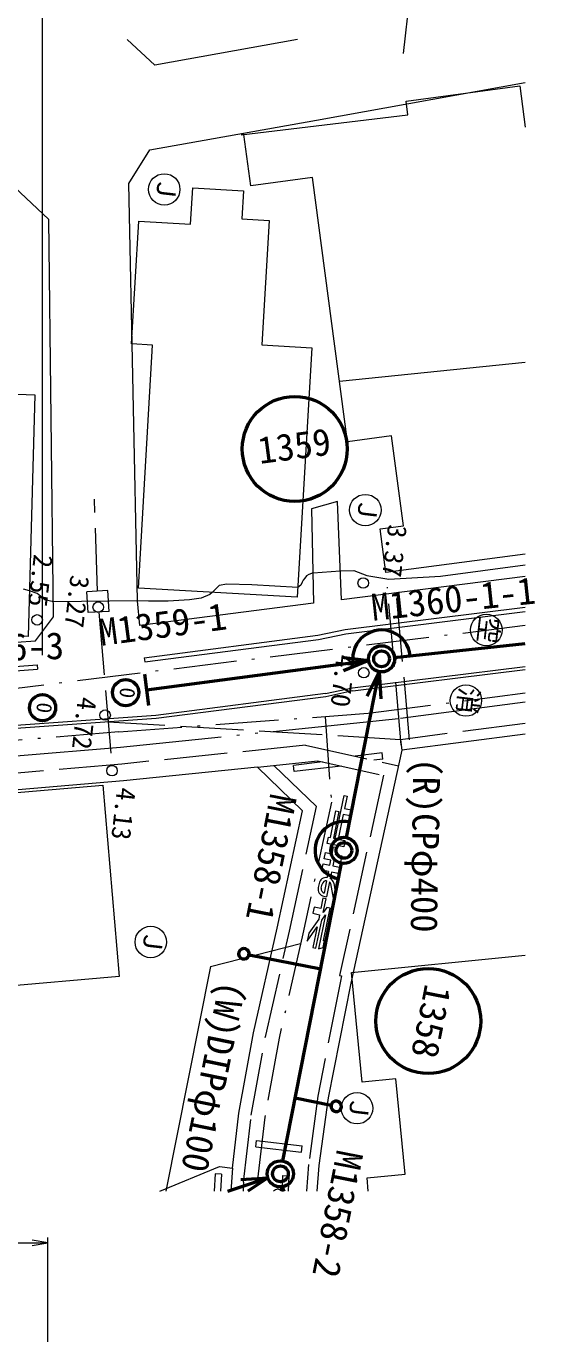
# Model space of a CAD drawing. Units: millimetres on the paper. Extents: x 20 to 1662, y 20 to 574.
# Drawn here: x 424.7 to 473.2, y 383.9 to 508.5 of the extents above; entities that cross this region are included whole.
import ezdxf
from ezdxf.enums import TextEntityAlignment as Align

# ---------------------------------------------------------------- set-up
doc = ezdxf.new("R2010")
doc.units = ezdxf.units.MM
for name, pattern in [('DASHED', [7.5, 6, -1.5]), ('DASHED_DOTTED', [9.25, 6, -1.5, 0.25, -1.5]), ('LONG_DASHED_DOUBLE_DOTTED', [17, 12, -1.5, 0.25, -1.5, 0.25, -1.5])]:
    doc.linetypes.add(name, pattern=pattern)
for name, color, linetype, lineweight in [('D-BGD', 8, 'Continuous', 13), ('D-BGD(NTT)', 30, 'LONG_DASHED_DOUBLE_DOTTED', 13), ('D-BGD(水道)', 4, 'DASHED_DOTTED', 13), ('D-BGD-HTXT', 7, 'Continuous', 13), ('D-STR-DIM', 7, 'Continuous', 13), ('D-STR（管路）', 1, 'Continuous', 50), ('D-SUV', 8, 'Continuous', 13), ('D-TTL-BAND(縦断図の帯 等)', 7, 'Continuous', 13), ('ゴマ点', 7, 'Continuous', 13), ('取付管', 1, 'Continuous', 50), ('水周り', 3, 'Continuous', 13), ('雨水', 5, 'DASHED', 13)]:
    doc.layers.add(name, color=color, linetype=linetype, lineweight=lineweight)
doc.styles.add('ＭＳ ゴシック', font='')
doc.styles.get('ＭＳ ゴシック').set_extended_font_data('MS Gothic')

# ---------------------------------------------------------------- blocks, each defined once
blk = doc.blocks.new('open_arrow')
at = {"color": 0, "linetype": 'Continuous', "lineweight": -2}
blk.add_lwpolyline([(7.5, 1.25), (0, 0), (7.5, -1.25)], dxfattribs=at)

msp = doc.modelspace()

# ---------------------------------------------------------------- linework, layer by layer
at = {"layer": 'D-BGD'}
for p, q in [((472.294, 476.411), (454.578, 474.611)), ((455.13, 450.984), (472.294, 453.12)), ((455.18, 450.587), (472.294, 452.717)), ((452.52, 450.435), (455.13, 450.984)), ((435.966, 448.296), (452.52, 450.435)), ((436.017, 447.9), (452.571, 450.038)), ((452.571, 450.038), (455.18, 450.587)), ((403.439, 446.024), (425.777, 447.607)), ((425.777, 447.607), (425.806, 447.208)), ((435.966, 448.296), (436.017, 447.9)), ((455.822, 445.427), (472.294, 447.477)), ((403.458, 445.625), (425.806, 447.208)), ((455.859, 445.129), (472.294, 447.175)), ((453.237, 444.881), (437.068, 442.792)), ((453.237, 444.881), (455.822, 445.427)), ((455.859, 445.129), (453.276, 444.584)), ((453.276, 444.584), (437.098, 442.494)), ((437.068, 442.792), (403.71, 440.43)), ((437.098, 442.494), (403.725, 440.13)), ((458.655, 439.226), (456.075, 438.919)), ((458.726, 438.63), (457.86, 438.527)), ((458.726, 438.63), (458.655, 439.226)), ((452.966, 438.373), (450.209, 438.045)), ((450.28, 437.449), (450.209, 438.045)), ((454.751, 437.981), (450.28, 437.449)), ((454.175, 431.071), (455.018, 435.185)), ((455.018, 435.185), (455.311, 435.125)), ((455.311, 435.125), (455.071, 433.949)), ((453.714, 431.165), (454.236, 433.712)), ((454.53, 433.652), (454.008, 431.105)), ((454.236, 433.712), (454.53, 433.652)), ((455.071, 433.949), (455.707, 433.819)), ((455.707, 433.819), (455.587, 433.231)), ((454.95, 433.362), (454.469, 431.01)), ((455.587, 433.231), (454.95, 433.362)), ((453.418, 430.613), (453.538, 431.201)), ((453.538, 431.201), (453.714, 431.165)), ((454.008, 431.105), (454.175, 431.071)), ((454.985, 430.292), (453.418, 430.613)), ((453.874, 429.601), (454.014, 430.287)), ((454.014, 430.287), (454.308, 430.227)), ((454.308, 430.227), (454.168, 429.541)), ((454.469, 431.01), (455.106, 430.88)), ((455.106, 430.88), (454.985, 430.292)), ((452.896, 428.066), (453.016, 428.654)), ((453.016, 428.654), (453.653, 428.524)), ((453.117, 429.144), (453.237, 429.732)), ((453.753, 429.013), (453.117, 429.144)), ((453.237, 429.732), (453.874, 429.601)), ((453.653, 428.524), (453.753, 429.013)), ((454.047, 428.953), (453.947, 428.463)), ((454.684, 428.823), (454.047, 428.953)), ((454.168, 429.541), (454.805, 429.411)), ((454.805, 429.411), (454.684, 428.823)), ((453.533, 427.936), (452.896, 428.066)), ((453.533, 427.936), (453.412, 427.346)), ((453.827, 427.876), (453.702, 427.269)), ((454.463, 427.745), (453.827, 427.876)), ((453.947, 428.463), (454.584, 428.333)), ((454.584, 428.333), (454.463, 427.745)), ((452.635, 426.793), (452.555, 426.401)), ((452.849, 426.341), (452.929, 426.732)), ((453.352, 427.051), (453.112, 425.882)), ((453.638, 426.954), (453.345, 425.524)), ((453.734, 426.783), (453.982, 425.394)), ((454.145, 426.189), (453.982, 425.394)), ((454.03, 426.835), (454.145, 426.189)), ((453.011, 425.389), (452.81, 424.409)), ((453.305, 425.328), (453.011, 425.389)), ((453.04, 424.034), (453.305, 425.328)), ((453.1, 425.574), (453.345, 425.524)), ((452.174, 424.539), (452.053, 423.952)), ((452.053, 423.952), (452.69, 423.821)), ((452.81, 424.409), (452.174, 424.539)), ((453.249, 423.809), (452.587, 420.576)), ((452.69, 423.821), (452.605, 423.408)), ((452.887, 423.287), (453.249, 423.809)), ((453.364, 424.5), (453.04, 424.034)), ((453.045, 421.32), (453.683, 424.434)), ((453.683, 424.434), (453.364, 424.5)), ((451.512, 421.306), (452.453, 422.662)), ((452.605, 423.408), (451.664, 422.053)), ((452.453, 422.662), (452.048, 420.686)), ((452.342, 420.626), (452.887, 423.287)), ((451.664, 422.053), (451.512, 421.306)), ((453.019, 420.692), (453.153, 421.349)), ((453.153, 421.349), (453.045, 421.32)), ((452.048, 420.686), (452.342, 420.626)), ((452.587, 420.576), (453.019, 420.692)), ((446.601, 401.715), (446.672, 402.311)), ((446.601, 401.715), (450.97, 401.194)), ((446.672, 402.311), (451.041, 401.79)), ((450.97, 401.194), (451.041, 401.79)), ((442.746, 399.131), (442.629, 397.467)), ((443.344, 399.089), (442.746, 399.131)), ((443.344, 399.089), (443.231, 397.467)), ((449.165, 398.979), (449.093, 397.467)), ((449.165, 398.979), (449.765, 398.95)), ((449.765, 398.95), (449.693, 397.467))]:
    msp.add_line(p, q, dxfattribs=at)
at = {"layer": 'D-BGD', "linetype": 'DASHED'}
for p, q in [((472.294, 442.036), (460.404, 440.486)), ((451.336, 439.959), (433.854, 438.166)), ((451.336, 439.959), (460.208, 438.012)), ((460.404, 440.486), (460.533, 439.494)), ((433.854, 438.166), (423.859, 437.314)), ((446.758, 437.881), (452.515, 438.472)), ((452.384, 434.12), (448.32, 438.041)), ((452.515, 438.472), (458.778, 437.097)), ((458.778, 437.097), (454.594, 418.037)), ((449.823, 422.263), (452.384, 434.12)), ((447.552, 412.318), (449.823, 422.263)), ((454.679, 417.491), (452.509, 406.546)), ((454.594, 418.037), (454.79, 417.994)), ((454.79, 417.994), (454.679, 417.491)), ((446.178, 404.731), (447.552, 412.318)), ((452.509, 406.546), (451.635, 400.026)), ((445.443, 398.352), (446.178, 404.731)), ((451.635, 400.026), (451.428, 397.467)), ((444.388, 399.681), (444.233, 397.467)), ((445.443, 398.352), (445.39, 397.467))]:
    msp.add_line(p, q, dxfattribs=at)
at = {"layer": 'D-BGD'}
for centre, radius, start, end in [((453.321, 426.652), 0.7, 82.52148, 168.42544), ((453.241, 426.26), 0.7, 168.42544, 258.42544), ((453.241, 426.26), 0.4, 168.42544, 251.24469), ((453.321, 426.652), 0.4, 85.6062, 168.42544), ((453.439, 426.73), 0.3, 10.07802, 48.42544), ((453.439, 426.73), 0.6, 10.08727, 63.94793)]:
    msp.add_arc(centre, radius, start, end, dxfattribs=at)
at = {"layer": 'D-BGD(NTT)'}
for p, q in [((472.294, 444.053), (460.216, 442.478)), ((460.216, 442.478), (433.705, 439.759)), ((433.705, 439.759), (423.757, 438.911))]:
    msp.add_line(p, q, dxfattribs=at)
at = {"layer": 'D-BGD(水道)'}
for p, q in [((472.294, 451.356), (416.046, 444.411)), ((457.311, 443.008), (472.294, 444.96)), ((433.565, 441.252), (457.311, 443.008)), ((453.205, 442.704), (453.807, 434.553)), ((433.565, 441.252), (423.662, 440.409)), ((453.807, 434.553), (451.092, 421.981)), ((451.092, 421.981), (448.826, 412.057)), ((448.826, 412.057), (447.465, 404.54)), ((447.465, 404.54), (446.65, 397.467))]:
    msp.add_line(p, q, dxfattribs=at)
at = {"layer": 'D-BGD(水道)', "linetype": 'Continuous'}
for centre in [(468.583, 450.939), (466.632, 444.222)]:
    msp.add_circle(centre, 1.5, dxfattribs=at)
at = {"layer": 'D-BGD-HTXT'}
for q in [(450.883, 421.064), (438.044, 397.467)]:
    msp.add_line((442.305, 418.893), q, dxfattribs=at)
at = {"layer": 'D-STR-DIM'}
for p, q in [((426.284, 448.54), (426.284, 550.764)), ((426.284, 448.54), (426.284, 534.764)), ((426.284, 448.54), (426.284, 526.764)), ((426.284, 468.54), (426.284, 518.764)), ((232, 392.568), (426.8, 392.568)), ((426.8, 392.568), (426.7, 392.568)), ((426.8, 375.43), (426.8, 393.068))]:
    msp.add_line(p, q, dxfattribs=at)
at = {"layer": 'D-STR（管路）'}
for p, q in [((459.837, 448.324), (472.294, 449.649)), ((436.189, 445.232), (457.355, 448.028)), ((454.789, 448.365), (457.355, 448.028)), ((457.355, 448.028), (454.964, 447.036)), ((435.992, 446.72), (436.385, 443.745)), ((455.249, 431.167), (458.353, 446.965)), ((457.214, 444.641), (458.353, 446.965)), ((458.353, 446.965), (458.528, 444.383)), ((449.195, 400.356), (454.767, 428.714)), ((443.944, 397.467), (447.768, 398.736)), ((445.184, 398.584), (447.768, 398.736)), ((447.768, 398.736), (445.84, 397.467)), ((449.052, 397.467), (449.11, 397.889)), ((449.163, 397.467), (449.11, 397.889)), ((449.11, 397.889), (449.282, 397.467))]:
    msp.add_line(p, q, dxfattribs=at)
for centre, radius in [((450.319, 468.186), 5), ((458.594, 448.192), 1.25), ((458.594, 448.192), 0.75), ((434.206, 444.971), 1.25), ((426.284, 443.54), 1.25), ((455.008, 429.941), 1.25), ((455.008, 429.941), 0.75), ((463.043, 413.687), 5), ((448.954, 399.13), 1.25), ((448.954, 399.13), 0.75)]:
    msp.add_circle(centre, radius, dxfattribs=at)
for centre, start, end in [((458.594, 448.192), 6.07337, 187.52367), ((455.008, 429.941), 78.88355, 258.88355)]:
    msp.add_arc(centre, 2.75, start, end, dxfattribs=at)
at = {"layer": 'D-SUV'}
for p, q in [((436.991, 504.759), (434.363, 507.194)), ((450.588, 507.194), (436.991, 504.759)), ((452.392, 499.521), (472.294, 503.102)), ((460.934, 501.315), (471.771, 502.764)), ((471.771, 502.764), (472.294, 498.849)), ((461.105, 500.007), (460.934, 501.315)), ((445.224, 498.113), (461.105, 500.007)), ((436.503, 496.682), (452.392, 499.521)), ((445.469, 498.145), (445.224, 498.113)), ((446.134, 493.257), (445.469, 498.145)), ((434.522, 493.468), (436.503, 496.682)), ((426.879, 490.04), (421.847, 494.767)), ((435.338, 453.733), (434.522, 493.468)), ((452.001, 494.03), (446.134, 493.257)), ((455.341, 468.862), (452.001, 494.03)), ((440.376, 489.592), (440.594, 493.05)), ((440.594, 493.05), (445.434, 492.774)), ((445.434, 492.774), (445.269, 490.115)), ((427.327, 452.18), (426.879, 490.04)), ((434.775, 478.198), (435.457, 489.877)), ((435.457, 489.877), (440.376, 489.592)), ((445.269, 490.115), (447.867, 489.956)), ((447.867, 489.956), (447.185, 478.097)), ((436.776, 478.088), (434.775, 478.198)), ((435.415, 454.932), (436.776, 478.088)), ((447.185, 478.097), (451.946, 477.83)), ((451.946, 477.83), (450.554, 454.053)), ((423.092, 473.424), (425.539, 473.344)), ((425.539, 473.344), (424.919, 450.323)), ((459.553, 469.423), (455.341, 468.862)), ((460.68, 460.858), (459.553, 469.423)), ((454.386, 463.194), (451.929, 462.491)), ((451.929, 462.491), (452.122, 453.51)), ((454.776, 453.828), (454.386, 463.194)), ((458.453, 460.571), (460.68, 460.858)), ((458.999, 456.401), (458.453, 460.571)), ((472.294, 458.175), (458.999, 456.401)), ((451.453, 456.083), (451.266, 455.863)), ((451.67, 456.219), (451.453, 456.083)), ((452.07, 456.374), (451.67, 456.219)), ((452.07, 456.374), (454.651, 456.58)), ((454.651, 456.58), (455.941, 456.593)), ((472.294, 456.045), (454.776, 453.828)), ((455.941, 456.593), (457.175, 456.128)), ((457.175, 456.128), (459.29, 455.784)), ((459.29, 455.784), (464.214, 456.062)), ((464.214, 456.062), (472.294, 457.143)), ((425.036, 454.658), (424.473, 454.844)), ((450.554, 454.053), (435.415, 454.932)), ((443.116, 455.192), (442.435, 454.525)), ((443.854, 455.308), (443.116, 455.192)), ((446.221, 455.237), (443.854, 455.308)), ((450.622, 454.991), (446.221, 455.237)), ((450.89, 455.222), (450.622, 454.991)), ((451.022, 455.489), (450.89, 455.222)), ((451.126, 455.698), (451.022, 455.489)), ((451.266, 455.863), (451.126, 455.698)), ((425.773, 454.413), (425.036, 454.658)), ((426.085, 454.155), (425.773, 454.413)), ((426.49, 453.826), (426.085, 454.155)), ((427.313, 453.631), (426.49, 453.826)), ((435.338, 453.733), (427.313, 453.631)), ((436.38, 453.693), (435.338, 453.733)), ((435.569, 451.371), (435.338, 453.733)), ((452.122, 453.51), (435.569, 451.371)), ((438.251, 453.679), (436.38, 453.693)), ((440.299, 453.805), (438.251, 453.679)), ((441.406, 453.98), (440.299, 453.805)), ((442.229, 454.308), (441.406, 453.98)), ((442.435, 454.525), (442.229, 454.308)), ((425.615, 449.901), (427.327, 452.18)), ((403.328, 448.322), (425.615, 449.901)), ((424.919, 450.323), (412.578, 450.679)), ((472.294, 441.027), (460.533, 439.494)), ((460.533, 439.494), (455.658, 417.287)), ((446.758, 437.881), (434.004, 436.573)), ((451.07, 433.72), (446.758, 437.881)), ((399.898, 433.417), (432.023, 436.157)), ((434.004, 436.573), (423.96, 435.717)), ((432.023, 436.157), (433.585, 417.918)), ((448.652, 422.523), (451.07, 433.72)), ((446.376, 412.558), (448.652, 422.523)), ((455.718, 418.327), (472.294, 419.96)), ((433.585, 417.918), (400.36, 415.063)), ((456.748, 407.88), (455.718, 418.327)), ((455.658, 417.287), (453.496, 406.382)), ((444.991, 404.907), (446.376, 412.558)), ((459.946, 408.196), (456.748, 407.88)), ((460.829, 399.095), (459.946, 408.196)), ((453.496, 406.382), (452.63, 399.919)), ((444.388, 399.681), (444.991, 404.907)), ((452.63, 399.919), (452.431, 397.467)), ((437.453, 397.467), (443.137, 399.825)), ((443.137, 399.825), (444.388, 399.681)), ((457.206, 398.747), (460.829, 399.095)), ((457.332, 397.467), (457.206, 398.747))]:
    msp.add_line(p, q, dxfattribs=at)
at = {"layer": 'D-TTL-BAND(縦断図の帯 等)'}
msp.add_line((463.327, 529.133), (460.643, 505.85), dxfattribs=at)
at = {"layer": 'ゴマ点', "color": 5, "linetype": 'DASHED'}
for p, q in [((460.468, 439.99), (459.162, 455.004)), ((431.637, 452.651), (432.878, 438.083))]:
    msp.add_line(p, q, dxfattribs=at)
at = {"layer": 'ゴマ点'}
for centre in [(456.845, 455.416), (431.591, 453.12), (425.768, 451.906), (456.898, 446.87), (432.25, 442.835), (432.904, 437.538)]:
    msp.add_circle(centre, 0.5, dxfattribs=at)
msp.add_arc((448.695, 397.16), 0.5, 37.93141, 142.06859, dxfattribs=at)
at = {"layer": '取付管'}
for p, q in [((445.961, 420.006), (452.792, 418.664)), ((453.782, 405.656), (450.368, 406.327))]:
    msp.add_line(p, q, dxfattribs=at)
for centre, start, end in [((445.47, 420.102), 95.28478, 275.28478), ((445.47, 420.102), 275.28478, 95.28478), ((454.272, 405.56), 83.42544, 263.42544), ((454.272, 405.56), 263.42544, 83.42544)]:
    msp.add_arc(centre, 0.5, start, end, dxfattribs=at)
at = {"layer": '水周り'}
for centre in [(437.879, 492.907), (457.048, 462.361), (436.602, 421.212), (456.255, 405.386)]:
    msp.add_circle(centre, 1.5, dxfattribs=at)
at = {"layer": '雨水'}
for p, q in [((431.517, 454.647), (431.227, 463.394)), ((461.271, 440.479), (460.009, 454.49)), ((460.404, 440.486), (432.529, 442.17))]:
    msp.add_line(p, q, dxfattribs=at)
at = {"layer": '雨水', "linetype": 'Continuous'}
for p, q in [((432.515, 454.707), (430.519, 454.587)), ((432.635, 452.71), (432.515, 454.707)), ((430.638, 452.591), (430.519, 454.587)), ((432.635, 452.71), (430.638, 452.591))]:
    msp.add_line(p, q, dxfattribs=at)

# ---------------------------------------------------------------- block references
at = {"layer": 'D-STR-DIM', "xscale": 0.2, "yscale": 0.2, "rotation": 180}
msp.add_blockref('open_arrow', (426.8, 392.568), dxfattribs=at)

# ---------------------------------------------------------------- texts
at = {"layer": 'D-BGD(水道)', "style": 'ＭＳ ゴシック'}
for s, p in [('空', (467.484, 452.324)), ('消', (465.533, 445.607))]:
    msp.add_text(s, height=1.833, rotation=263.425, dxfattribs=at).set_placement(p, align=Align.BOTTOM_LEFT)
at = {"layer": 'D-BGD-HTXT', "style": 'ＭＳ ゴシック'}
for s, rotation, p in [('(R)CPφ400', 269.148, (460.855, 438.762)), ('(W)DIPφ100', 258.427, (442.421, 417.767))]:
    msp.add_text(s, height=2.566, rotation=rotation, dxfattribs=at).set_placement(p, align=Align.BOTTOM_LEFT)
at = {"layer": 'D-STR（管路）', "style": 'ＭＳ ゴシック'}
for s, height, rotation, p in [('1359', 2.566, 7.524, (447.078, 465.993)), ('M1360-1-1', 2.566, 6.073, (457.829, 451.042)), ('M1359-1', 2.566, 7.524, (431.953, 448.657)), ('M1156-3', 2.566, 1.652, (416.172, 447.063)), ('0', 1.466, 263.425, (433.27, 445.582)), ('0', 1.466, 263.425, (425.348, 444.151)), ('M1358-1', 2.566, 258.884, (447.256, 435.614)), ('1358', 2.566, 258.884, (462.001, 417.459)), ('M1358-2', 2.566, 258.884, (453.593, 401.681))]:
    msp.add_text(s, height=height, rotation=rotation, dxfattribs=at).set_placement(p, align=Align.BOTTOM_LEFT)
at = {"layer": 'ゴマ点', "style": 'ＭＳ ゴシック'}
for s, p in [('3.37', (458.686, 461.112)), ('2.55', (424.924, 458.279)), ('3.27', (428.411, 456.294)), ('4.70', (453.764, 448.735)), ('4.72', (429.116, 444.7)), ('4.13', (432.854, 436.077))]:
    msp.add_text(s, height=1.833, rotation=263.425, dxfattribs=at).set_placement(p, align=Align.BOTTOM_LEFT)
at = {"layer": '水周り', "style": 'ＭＳ ゴシック'}
for p in [(436.78, 494.292), (455.95, 463.746), (435.503, 422.597), (455.156, 406.771)]:
    msp.add_text('Ｊ', height=1.833, rotation=263.425, dxfattribs=at).set_placement(p, align=Align.BOTTOM_LEFT)

doc.saveas('drawing.dxf')
